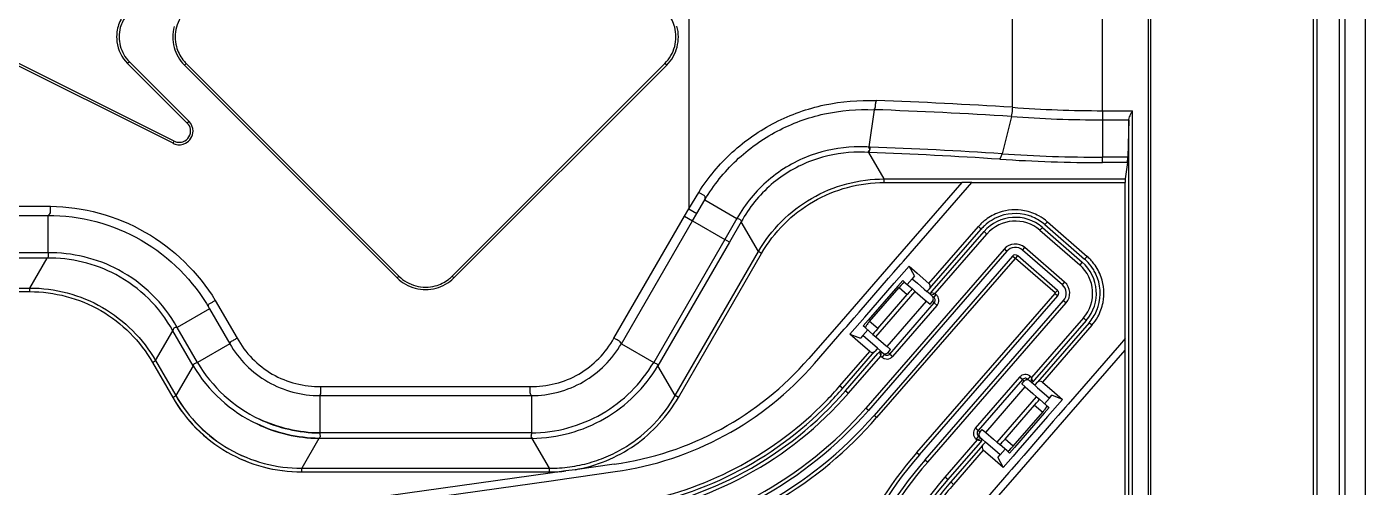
# Model space of a CAD drawing. Header units: millimetres. Extents: x -1070 to 42146, y 1440 to 12921.
# Drawn here: x 7066.3 to 7244.2, y 2957.9 to 3019.2 of the extents above; entities that cross this region are included whole.
import ezdxf

# ---------------------------------------------------------------- set-up
doc = ezdxf.new("R2010")
doc.units = ezdxf.units.MM
doc.layers.add('02___PRT_ALL_AXES', color=7, linetype='Continuous')

msp = doc.modelspace()

# ---------------------------------------------------------------- linework, layer by layer
at = {"color": 7, "linetype": 'Continuous', "lineweight": -3}
for p, q in [((7237.302, 2894.641), (7237.302, 3641.011)), ((7237.797, 2894.668), (7237.797, 3640.984)), ((7240.76, 2894.668), (7240.76, 3640.984)), ((7241.467, 3640.946), (7241.467, 2894.706)), ((7244.175, 3640.721), (7244.175, 2894.931)), ((7215.307, 3140.326), (7215.307, 2895.326)), ((7215.648, 3139.326), (7215.648, 2896.326)), ((7154.275, 3040.681), (7154.275, 2994.971)), ((7197.271, 3008.456), (7197.271, 3027.196)), ((7209.275, 3008.01), (7209.275, 3027.642)), ((7085.728, 3003.669), (7060.679, 3016.194)), ((7085.873, 3003.96), (7060.824, 3016.484)), ((7079.906, 3014.52), (7079.677, 3014.29)), ((7079.677, 3014.29), (7087.605, 3006.362)), ((7079.906, 3014.52), (7087.835, 3006.592)), ((7087.225, 3014.061), (7087.455, 3014.29)), ((7115.509, 2985.776), (7087.225, 3014.061)), ((7115.739, 2986.006), (7087.455, 3014.29)), ((7151.094, 3014.29), (7122.81, 2986.006)), ((7151.324, 3014.061), (7123.04, 2985.776)), ((7151.324, 3014.061), (7151.094, 3014.29)), ((7087.835, 3006.592), (7087.605, 3006.362)), ((7178.896, 3008.142), (7178.188, 3003.181)), ((7197.137, 3007.232), (7195.903, 3002.268)), ((7209.275, 3008.01), (7213.239, 3008.01)), ((7209.275, 3008.01), (7209.275, 3006.792)), ((7209.275, 3006.792), (7212.742, 3006.792)), ((7209.275, 3006.792), (7209.275, 3001.827)), ((7212.742, 3006.792), (7212.609, 3001.827)), ((7212.74, 2896.326), (7212.74, 3006.702)), ((7213.239, 2896.326), (7213.239, 3008.01)), ((7085.728, 3003.669), (7085.873, 3003.96)), ((7178.166, 3003.183), (7178.325, 3002.798)), ((7178.391, 3003.172), (7178.188, 3003.181)), ((7180.252, 2998.932), (7178.216, 3002.459)), ((7209.275, 3001.113), (7209.275, 3001.827)), ((7212.609, 3001.827), (7209.275, 3001.827)), ((7212.572, 3001.113), (7209.275, 3001.113)), ((7212.572, 3001.113), (7212.287, 2998.932)), ((7180.252, 2998.932), (7190.554, 2998.932)), ((7180.252, 2998.449), (7180.252, 2998.932)), ((7180.252, 2998.449), (7190.554, 2998.449)), ((7190.554, 2998.449), (7181.705, 2988.27)), ((7182.794, 2987.998), (7191.309, 2997.793)), ((7190.554, 2998.932), (7191.879, 2998.932)), ((7191.879, 2998.449), (7190.554, 2998.449)), ((7191.309, 2997.793), (7191.879, 2998.449)), ((7191.879, 2998.932), (7212.287, 2998.932)), ((7191.879, 2998.449), (7212.275, 2998.449)), ((7212.275, 2977.708), (7212.275, 2998.449)), ((7154.275, 2994.971), (7155.584, 2997.148)), ((7155.323, 2994.348), (7156.412, 2996.175)), ((7156.411, 2996.176), (7160.665, 2993.692)), ((7052.04, 2995.305), (7069.411, 2995.305)), ((7153.691, 2993.991), (7154.275, 2994.971)), ((7154.275, 2994.971), (7155.323, 2994.348)), ((7154.741, 2993.374), (7155.323, 2994.348)), ((7051.55, 2994.087), (7069.065, 2994.088)), ((7069.065, 2994.088), (7069.065, 2989.122)), ((7144.321, 2977.762), (7153.691, 2993.991)), ((7145.303, 2977.026), (7154.741, 2993.374)), ((7153.691, 2993.991), (7154.739, 2993.371)), ((7154.741, 2993.374), (7159.041, 2990.892)), ((7160.666, 2993.691), (7159.041, 2990.892)), ((7161.227, 2993.248), (7159.66, 2990.535)), ((7163.522, 2989.273), (7161.227, 2993.248)), ((7186.19, 2985.046), (7192.751, 2992.593)), ((7192.751, 2992.593), (7193.128, 2992.265)), ((7201.265, 2992.48), (7200.937, 2992.102)), ((7201.265, 2992.48), (7206.548, 2987.887)), ((7201.921, 2993.234), (7201.593, 2992.857)), ((7201.593, 2992.857), (7206.876, 2988.265)), ((7201.921, 2993.234), (7207.204, 2988.642)), ((7159.041, 2990.892), (7149.601, 2974.544)), ((7159.66, 2990.535), (7159.041, 2990.892)), ((7186.568, 2984.718), (7193.128, 2992.265)), ((7186.617, 2984.013), (7193.505, 2991.937)), ((7186.994, 2983.685), (7193.883, 2991.609)), ((7193.505, 2991.937), (7193.883, 2991.609)), ((7200.937, 2992.102), (7206.22, 2987.51)), ((7069.065, 2989.122), (7048.248, 2989.122)), ((7159.66, 2990.535), (7150.17, 2974.098)), ((7152.465, 2970.123), (7163.522, 2989.273)), ((7152.884, 2969.881), (7163.94, 2989.031)), ((7163.94, 2989.031), (7163.522, 2989.273)), ((7196.178, 2989.613), (7177.783, 2968.452)), ((7196.524, 2989.313), (7178.129, 2968.151)), ((7196.524, 2989.313), (7196.178, 2989.613)), ((7198.64, 2989.461), (7198.941, 2989.807)), ((7203.923, 2984.868), (7198.64, 2989.461)), ((7204.224, 2985.214), (7198.941, 2989.807)), ((7068.964, 2988.408), (7048.189, 2988.408)), ((7066.669, 2984.432), (7068.964, 2988.408)), ((7181.705, 2988.27), (7174.501, 2979.982)), ((7197.279, 2988.657), (7178.884, 2967.495)), ((7197.625, 2988.356), (7179.229, 2967.195)), ((7181.482, 2986.489), (7182.46, 2987.614)), ((7182.46, 2987.614), (7182.794, 2987.998)), ((7182.893, 2986.588), (7183.549, 2987.342)), ((7184.271, 2986.039), (7183.549, 2987.342)), ((7183.549, 2987.342), (7184.605, 2986.424)), ((7197.625, 2988.356), (7197.279, 2988.657)), ((7197.684, 2988.36), (7197.984, 2988.706)), ((7202.967, 2983.768), (7197.684, 2988.36)), ((7203.267, 2984.114), (7197.984, 2988.706)), ((7206.548, 2987.887), (7206.22, 2987.51)), ((7207.204, 2988.642), (7206.876, 2988.265)), ((7115.509, 2985.776), (7115.739, 2986.006)), ((7123.04, 2985.776), (7122.81, 2986.006)), ((7176.889, 2981.206), (7180.826, 2985.734)), ((7180.826, 2985.734), (7181.482, 2986.489)), ((7181.58, 2985.078), (7182.237, 2985.833)), ((7182.706, 2985.424), (7182.05, 2984.67)), ((7182.237, 2985.833), (7182.893, 2986.588)), ((7182.707, 2985.424), (7182.905, 2985.252)), ((7182.905, 2985.252), (7182.984, 2985.183)), ((7183.949, 2985.669), (7183.293, 2984.914)), ((7184.271, 2986.039), (7183.949, 2985.669)), ((7183.949, 2985.669), (7184.646, 2985.063)), ((7184.605, 2986.424), (7186.19, 2985.046)), ((7050.325, 2983.949), (7066.669, 2983.949)), ((7050.499, 2984.432), (7066.669, 2984.432)), ((7066.669, 2983.949), (7066.669, 2984.432)), ((7177.644, 2980.55), (7181.58, 2985.078)), ((7182.05, 2984.67), (7178.114, 2980.141)), ((7178.293, 2979.986), (7182.229, 2984.514)), ((7179.119, 2977.942), (7184.368, 2983.98)), ((7179.371, 2979.048), (7183.308, 2983.577)), ((7182.229, 2984.514), (7183.308, 2983.577)), ((7182.984, 2985.183), (7183.035, 2985.139)), ((7183.035, 2985.139), (7183.99, 2984.308)), ((7183.99, 2984.308), (7184.368, 2983.98)), ((7184.368, 2983.98), (7185.698, 2982.824)), ((7184.575, 2962.547), (7202.971, 2983.709)), ((7184.646, 2985.063), (7185.534, 2984.291)), ((7185.534, 2984.291), (7185.911, 2983.963)), ((7186.043, 2984.114), (7185.911, 2983.963)), ((7186.289, 2983.635), (7185.911, 2983.963)), ((7186.239, 2984.341), (7186.043, 2984.114)), ((7186.239, 2984.341), (7186.568, 2984.718)), ((7186.44, 2983.504), (7186.289, 2983.635)), ((7186.42, 2983.786), (7186.617, 2984.013)), ((7186.445, 2983.782), (7186.42, 2983.786)), ((7186.44, 2983.504), (7186.834, 2983.633)), ((7186.603, 2983.362), (7186.44, 2983.504)), ((7186.994, 2983.685), (7186.445, 2983.782)), ((7186.834, 2983.633), (7186.994, 2983.685)), ((7186.835, 2983.161), (7187.106, 2983.472)), ((7187.163, 2983.538), (7186.994, 2983.685)), ((7187.106, 2983.472), (7187.163, 2983.538)), ((7202.967, 2983.768), (7203.267, 2984.114)), ((7202.971, 2983.709), (7203.317, 2983.408)), ((7203.923, 2984.868), (7204.224, 2985.214)), ((7091.328, 2982.785), (7094.228, 2977.762)), ((7091.328, 2982.785), (7094.228, 2977.762)), ((7180.623, 2976.636), (7185.871, 2982.673)), ((7180.988, 2975.655), (7186.893, 2982.448)), ((7181.363, 2975.33), (7187.267, 2982.122)), ((7184.921, 2962.247), (7203.317, 2983.408)), ((7185.676, 2961.591), (7204.071, 2982.752)), ((7185.698, 2982.824), (7185.861, 2982.682)), ((7185.861, 2982.682), (7185.871, 2982.673)), ((7185.871, 2982.673), (7186.327, 2982.277)), ((7186.022, 2961.29), (7204.417, 2982.452)), ((7186.327, 2982.277), (7186.655, 2982.654)), ((7186.666, 2983.307), (7186.603, 2983.362)), ((7186.893, 2982.448), (7186.655, 2982.654)), ((7186.835, 2983.161), (7186.666, 2983.307)), ((7186.893, 2982.448), (7187.267, 2982.122)), ((7204.071, 2982.752), (7204.417, 2982.452)), ((7090.564, 2981.678), (7086.261, 2979.193)), ((7090.564, 2981.678), (7093.246, 2977.026)), ((7090.564, 2981.678), (7093.246, 2977.026)), ((7174.501, 2979.982), (7170.204, 2975.04)), ((7175.256, 2979.326), (7176.233, 2980.451)), ((7176.233, 2980.451), (7176.889, 2981.206)), ((7176.988, 2979.795), (7177.644, 2980.55)), ((7178.114, 2980.141), (7177.458, 2979.387)), ((7179.371, 2979.048), (7178.293, 2979.986)), ((7206.713, 2980.456), (7199.824, 2972.532)), ((7207.09, 2980.128), (7200.202, 2972.204)), ((7207.09, 2980.128), (7206.713, 2980.456)), ((7083.399, 2974.773), (7085.694, 2978.749)), ((7088.379, 2974.098), (7085.694, 2978.749)), ((7088.948, 2974.544), (7086.261, 2979.193)), ((7170.959, 2974.384), (7174.921, 2978.942)), ((7174.921, 2978.942), (7175.256, 2979.326)), ((7175.676, 2978.286), (7176.332, 2979.04)), ((7175.676, 2978.286), (7177.067, 2977.752)), ((7176.733, 2977.367), (7175.676, 2978.286)), ((7176.332, 2979.04), (7176.988, 2979.795)), ((7178.045, 2978.877), (7177.389, 2978.122)), ((7177.46, 2979.385), (7177.458, 2979.387)), ((7177.657, 2979.214), (7177.46, 2979.385)), ((7177.736, 2979.145), (7177.657, 2979.214)), ((7177.786, 2979.101), (7177.736, 2979.145)), ((7178.742, 2978.271), (7177.786, 2979.101)), ((7178.742, 2978.271), (7179.119, 2977.942)), ((7207.468, 2979.8), (7200.907, 2972.253)), ((7207.845, 2979.472), (7201.284, 2971.925)), ((7207.845, 2979.472), (7207.468, 2979.8)), ((7093.246, 2977.026), (7088.948, 2974.544)), ((7093.246, 2977.026), (7088.948, 2974.544)), ((7145.303, 2977.026), (7149.601, 2974.544)), ((7178.317, 2975.989), (7176.733, 2977.367)), ((7177.389, 2978.122), (7177.067, 2977.752)), ((7178.086, 2977.516), (7177.389, 2978.122)), ((7178.974, 2976.744), (7178.086, 2977.516)), ((7179.351, 2976.416), (7178.974, 2976.744)), ((7179.119, 2977.942), (7180.488, 2976.753)), ((7179.351, 2976.416), (7179.22, 2976.265)), ((7179.351, 2976.416), (7179.728, 2976.088)), ((7180.488, 2976.753), (7180.594, 2976.66)), ((7180.594, 2976.66), (7180.623, 2976.636)), ((7180.623, 2976.636), (7181.079, 2976.239)), ((7211.52, 2976.84), (7204.681, 2968.973)), ((7212.275, 2977.708), (7211.52, 2976.84)), ((7212.275, 2976.184), (7212.275, 2977.708)), ((7082.981, 2974.531), (7083.399, 2974.773)), ((7083.399, 2974.773), (7086.084, 2970.123)), ((7174.355, 2971.432), (7178.317, 2975.989)), ((7174.733, 2971.104), (7178.695, 2975.661)), ((7175.11, 2970.776), (7179.4, 2975.711)), ((7175.487, 2970.448), (7179.778, 2975.383)), ((7178.695, 2975.661), (7179.023, 2976.039)), ((7179.22, 2976.265), (7179.023, 2976.039)), ((7179.4, 2975.711), (7179.597, 2975.937)), ((7179.597, 2975.937), (7179.778, 2975.383)), ((7179.728, 2976.088), (7179.879, 2975.957)), ((7179.778, 2975.383), (7179.875, 2975.931)), ((7179.778, 2975.383), (7179.946, 2975.236)), ((7179.875, 2975.931), (7179.879, 2975.957)), ((7179.879, 2975.957), (7180.043, 2975.815)), ((7180.058, 2975.365), (7179.946, 2975.236)), ((7180.043, 2975.815), (7180.106, 2975.76)), ((7180.274, 2975.613), (7180.058, 2975.365)), ((7180.106, 2975.76), (7180.274, 2975.613)), ((7180.751, 2975.862), (7181.079, 2976.239)), ((7180.751, 2975.862), (7180.811, 2975.809)), ((7180.811, 2975.809), (7180.988, 2975.655)), ((7180.988, 2975.655), (7181.363, 2975.33)), ((7205.101, 2967.932), (7212.275, 2976.184)), ((7212.275, 2896.326), (7212.275, 2976.184)), ((7082.981, 2974.531), (7085.665, 2969.881)), ((7088.379, 2974.098), (7086.084, 2970.123)), ((7152.465, 2970.123), (7150.17, 2974.098)), ((7105.361, 2971.336), (7133.188, 2971.336)), ((7174.355, 2971.432), (7174.733, 2971.104)), ((7198.239, 2972.585), (7192.335, 2965.792)), ((7198.614, 2972.259), (7192.709, 2965.467)), ((7193.731, 2965.241), (7198.979, 2971.279)), ((7198.614, 2972.259), (7198.239, 2972.585)), ((7198.523, 2971.675), (7198.851, 2972.053)), ((7198.523, 2971.675), (7198.979, 2971.279)), ((7198.791, 2972.105), (7198.614, 2972.259)), ((7198.851, 2972.053), (7198.791, 2972.105)), ((7198.979, 2971.279), (7200.005, 2970.387)), ((7199.328, 2972.301), (7199.543, 2972.549)), ((7199.496, 2972.154), (7199.328, 2972.301)), ((7199.559, 2972.099), (7199.496, 2972.154)), ((7199.543, 2972.549), (7199.656, 2972.678)), ((7199.723, 2971.957), (7199.559, 2972.099)), ((7199.824, 2972.532), (7199.656, 2972.678)), ((7199.727, 2971.983), (7199.723, 2971.957)), ((7199.874, 2971.826), (7199.723, 2971.957)), ((7199.824, 2972.532), (7199.727, 2971.983)), ((7200.005, 2971.977), (7199.824, 2972.532)), ((7200.251, 2971.498), (7199.874, 2971.826)), ((7200.202, 2972.204), (7200.005, 2971.977)), ((7200.251, 2971.498), (7200.382, 2971.649)), ((7200.251, 2971.498), (7200.628, 2971.17)), ((7200.382, 2971.649), (7200.579, 2971.875)), ((7200.907, 2972.253), (7200.579, 2971.875)), ((7200.628, 2971.17), (7201.516, 2970.398)), ((7201.284, 2971.925), (7202.869, 2970.547)), ((7085.665, 2969.881), (7086.084, 2970.123)), ((7105.211, 2970.118), (7133.338, 2970.118)), ((7105.211, 2970.118), (7105.211, 2965.155)), ((7105.211, 2970.118), (7105.211, 2965.155)), ((7133.338, 2970.118), (7133.338, 2965.155)), ((7152.884, 2969.881), (7152.465, 2970.123)), ((7175.11, 2970.776), (7175.487, 2970.448)), ((7195.234, 2963.934), (7200.482, 2969.972)), ((7200.005, 2970.387), (7200.477, 2969.976)), ((7200.477, 2969.976), (7200.482, 2969.972)), ((7200.482, 2969.972), (7200.86, 2969.644)), ((7200.86, 2969.644), (7201.816, 2968.813)), ((7201.516, 2970.398), (7202.213, 2969.792)), ((7201.557, 2969.038), (7202.213, 2969.792)), ((7202.213, 2969.792), (7202.535, 2970.163)), ((7203.926, 2969.629), (7202.535, 2970.163)), ((7202.869, 2970.547), (7203.926, 2969.629)), ((7203.926, 2969.629), (7203.27, 2968.874)), ((7178.129, 2968.151), (7177.783, 2968.452)), ((7179.229, 2967.195), (7178.884, 2967.495)), ((7196.294, 2964.338), (7200.23, 2968.866)), ((7197.373, 2963.4), (7201.309, 2967.928)), ((7201.488, 2967.773), (7197.551, 2963.245)), ((7197.897, 2959.645), (7205.101, 2967.932)), ((7200.23, 2968.866), (7201.309, 2967.928)), ((7202.144, 2968.528), (7201.488, 2967.773)), ((7201.816, 2968.813), (7201.866, 2968.769)), ((7201.866, 2968.769), (7201.945, 2968.7)), ((7201.945, 2968.7), (7202.142, 2968.529)), ((7202.614, 2968.119), (7201.958, 2967.364)), ((7202.142, 2968.529), (7202.144, 2968.528)), ((7203.27, 2968.874), (7202.614, 2968.119)), ((7203.368, 2967.463), (7202.712, 2966.708)), ((7204.346, 2968.588), (7203.368, 2967.463)), ((7204.681, 2968.973), (7204.346, 2968.588)), ((7192.709, 2965.467), (7192.335, 2965.792)), ((7201.958, 2967.364), (7198.021, 2962.836)), ((7202.712, 2966.708), (7198.776, 2962.18)), ((7105.109, 2964.439), (7102.814, 2960.463)), ((7105.109, 2964.439), (7102.814, 2960.463)), ((7133.44, 2964.439), (7105.109, 2964.439)), ((7133.338, 2965.155), (7105.211, 2965.155)), ((7135.735, 2960.463), (7133.44, 2964.439)), ((7192.608, 2964.23), (7188.318, 2959.295)), ((7192.985, 2963.902), (7188.695, 2958.967)), ((7192.496, 2964.442), (7192.439, 2964.376)), ((7192.439, 2964.376), (7192.608, 2964.23)), ((7192.767, 2964.754), (7192.496, 2964.442)), ((7192.767, 2964.282), (7192.608, 2964.23)), ((7192.608, 2964.23), (7193.156, 2964.133)), ((7192.709, 2965.467), (7192.946, 2965.26)), ((7192.767, 2964.754), (7192.936, 2964.607)), ((7193.162, 2964.41), (7192.767, 2964.282)), ((7192.936, 2964.607), (7192.999, 2964.552)), ((7192.946, 2965.26), (7193.274, 2965.638)), ((7193.182, 2964.128), (7192.985, 2963.902)), ((7192.999, 2964.552), (7193.162, 2964.41)), ((7193.156, 2964.133), (7193.182, 2964.128)), ((7193.162, 2964.41), (7193.313, 2964.279)), ((7193.274, 2965.638), (7193.731, 2965.241)), ((7193.313, 2964.279), (7193.69, 2963.951)), ((7193.559, 2963.8), (7193.69, 2963.951)), ((7194.068, 2963.623), (7193.69, 2963.951)), ((7193.731, 2965.241), (7194.757, 2964.349)), ((7194.757, 2964.349), (7195.217, 2963.949)), ((7195.217, 2963.949), (7195.234, 2963.934)), ((7195.234, 2963.934), (7195.612, 2963.606)), ((7197.373, 2963.4), (7196.294, 2964.338)), ((7184.575, 2962.547), (7184.921, 2962.247)), ((7193.034, 2963.196), (7189.072, 2958.639)), ((7193.412, 2962.868), (7189.45, 2958.31)), ((7193.362, 2963.574), (7193.034, 2963.196)), ((7193.362, 2963.574), (7193.559, 2963.8)), ((7194.997, 2961.491), (7193.412, 2962.868)), ((7194.956, 2962.851), (7194.068, 2963.623)), ((7195.653, 2962.245), (7194.956, 2962.851)), ((7195.331, 2961.875), (7195.653, 2962.245)), ((7196.567, 2962.775), (7195.612, 2963.606)), ((7195.653, 2962.245), (7196.309, 2963)), ((7196.617, 2962.732), (7196.567, 2962.775)), ((7196.697, 2962.663), (7196.617, 2962.732)), ((7196.895, 2962.49), (7196.697, 2962.663)), ((7197.551, 2963.245), (7196.895, 2962.49)), ((7198.021, 2962.836), (7197.365, 2962.082)), ((7198.776, 2962.18), (7198.12, 2961.425)), ((7102.814, 2960.463), (7135.735, 2960.463)), ((7102.814, 2959.981), (7102.814, 2960.463)), ((7102.814, 2959.981), (7102.814, 2960.463)), ((7135.735, 2959.981), (7135.735, 2960.463)), ((7144.352, 2961.003), (7139.14, 2960.271)), ((7185.676, 2961.591), (7186.022, 2961.29)), ((7196.053, 2960.572), (7194.997, 2961.491)), ((7195.331, 2961.875), (7196.053, 2960.572)), ((7196.709, 2961.327), (7196.053, 2960.572)), ((7197.365, 2962.082), (7196.709, 2961.327)), ((7198.12, 2961.425), (7197.142, 2960.301)), ((7135.828, 2959.805), (7102.345, 2955.1)), ((7102.484, 2954.109), (7135.967, 2958.815)), ((7102.814, 2959.981), (7135.735, 2959.981)), ((7137.935, 2960.101), (7135.828, 2959.805)), ((7135.967, 2958.815), (7138.074, 2959.111)), ((7139.14, 2960.271), (7137.935, 2960.101)), ((7138.074, 2959.111), (7139.279, 2959.28)), ((7139.279, 2959.28), (7144.491, 2960.013)), ((7188.695, 2958.967), (7188.318, 2959.295)), ((7189.45, 2958.31), (7189.072, 2958.639)), ((7196.808, 2959.916), (7192.846, 2955.358)), ((7193.6, 2954.702), (7197.897, 2959.645)), ((7197.142, 2960.301), (7196.808, 2959.916))]:
    msp.add_line(p, q, dxfattribs=at)
for centre, radius, start, end in [((7090.99, 3017.826), 5, 135, 165.0001), ((7147.559, 3017.826), 5, 15.00011, 37.50004), ((7083.212, 3017.826), 5, 149.9999, 172.49982), ((7083.212, 3017.826), 4.675, 164.64156, 194.92287), ((7083.212, 3017.826), 4.675, 142.55076, 164.64156), ((7090.99, 3017.826), 5.325, 165.05696, 195.27753), ((7090.99, 3017.826), 5, 165.0001, 195.00011), ((7147.559, 3017.826), 5, 345.0001, 15.00011), ((7147.559, 3017.826), 5.325, 345.05696, 15.27753), ((7083.212, 3017.826), 5, 172.49982, 187.49982), ((7083.212, 3017.826), 5, 187.49982, 225), ((7083.212, 3017.826), 4.675, 194.92287, 225), ((7090.99, 3017.826), 5.325, 195.27753, 210.02462), ((7090.99, 3017.826), 5, 195.00011, 217.50004), ((7147.559, 3017.826), 5, 315, 345.0001), ((7147.559, 3017.826), 5.325, 315, 345.05696), ((7090.99, 3017.826), 5.325, 210.02462, 225), ((7090.99, 3017.826), 5, 217.50004, 225), ((7156.961, 2377.799), 631.944, 86.342776, 87.983815), ((7209.186, 3167.058), 159.049, 265.70351, 270.03175), ((7086.544, 3005.301), 1.825, 359.87616, 45), ((7156.397, 2373.542), 634.998, 86.321547, 87.969502), ((7209.18, 3171.772), 164.98, 265.8138, 270.03283), ((7086.544, 3005.301), 1.5, 288.31495, 9.09723), ((7086.544, 3005.301), 1.825, 296.96267, 359.87616), ((7086.544, 3005.301), 1.5, 9.09723, 45), ((7086.544, 3005.301), 1.825, 243.43495, 252.5896), ((7086.544, 3005.301), 1.5, 243.43495, 261.38703), ((7086.544, 3005.301), 1.825, 252.5896, 296.96267), ((7086.544, 3005.301), 1.5, 261.38703, 288.31495), ((7155.475, 2388.985), 614.614, 86.228472, 87.863184), ((7177.515, 2986.857), 15.618, 87.42661, 87.93019), ((7155.487, 2395.999), 606.886, 86.210222, 87.853709), ((7209.243, 3210.38), 209.267, 266.26195, 270.00861), ((7209.249, 3203.734), 201.907, 266.2101, 270.00729), ((7197.656, 2988.329), 6.5, 109.2195, 127.14648), ((7197.656, 2988.329), 6, 72.99952, 114.99906), ((7197.656, 2988.329), 6.5, 79.12773, 109.2195), ((7197.656, 2988.329), 6.5, 61.09694, 79.12773), ((7197.656, 2988.329), 6.5, 133.029, 139), ((7197.656, 2988.329), 6, 132.99977, 139), ((7197.656, 2988.329), 6.5, 127.14648, 133.029), ((7197.656, 2988.329), 5.5, 49, 139), ((7197.656, 2988.329), 6, 120.99932, 132.99977), ((7197.656, 2988.329), 5, 49, 139), ((7197.656, 2988.329), 6, 114.99906, 120.99932), ((7197.656, 2988.329), 6, 66.99963, 72.99952), ((7197.656, 2988.329), 6, 49, 66.99963), ((7197.656, 2988.329), 6.5, 49, 61.09694), ((7197.656, 2988.329), 1.958, 49, 139), ((7197.656, 2988.329), 1.5, 49, 139), ((7197.656, 2988.329), 0.5, 49, 139), ((7197.656, 2988.329), 0.0417, 49, 139), ((7202.939, 2983.736), 5, 319, 49), ((7202.939, 2983.736), 5.5, 319, 49), ((7202.939, 2983.736), 6, 42.99977, 49), ((7202.939, 2983.736), 6.5, 43.029, 49), ((7202.939, 2983.736), 6, 30.99932, 42.99977), ((7202.939, 2983.736), 6.5, 37.14648, 43.029), ((7202.939, 2983.736), 6.5, 19.2195, 37.14648), ((7119.275, 2989.542), 5.325, 225, 255.05696), ((7119.275, 2989.542), 5, 225, 255.0001), ((7119.275, 2989.542), 5, 285.00011, 307.50004), ((7119.275, 2989.542), 5.325, 300.02462, 315), ((7119.275, 2989.542), 5, 307.50004, 315), ((7202.939, 2983.736), 6, 24.99906, 30.99932), ((7202.939, 2983.736), 6, 342.99952, 24.99906), ((7202.939, 2983.736), 6.5, 349.12773, 19.2195), ((7119.275, 2989.542), 5.325, 255.05696, 285.27753), ((7119.275, 2989.542), 5, 255.0001, 285.00011), ((7119.275, 2989.542), 5.325, 285.27753, 300.02462), ((7186.571, 2983.655), 0.2, 139, 189.00044), ((7186.571, 2983.655), 0.2, 189.00044, 229), ((7202.939, 2983.736), 0.0417, 319, 49), ((7202.939, 2983.736), 0.5, 319, 49), ((7202.939, 2983.736), 1.5, 319, 49), ((7202.939, 2983.736), 1.958, 319, 49), ((7202.939, 2983.736), 6, 336.99963, 342.99952), ((7202.939, 2983.736), 6.5, 331.09694, 349.12773), ((7202.939, 2983.736), 6, 319, 336.99963), ((7202.939, 2983.736), 6.5, 319, 331.09694), ((7138.507, 3002.594), 42, 278, 319), ((7179.748, 2975.806), 0.2, 49, 139), ((7105.353, 2984.178), 19.74, 210.70048, 244.57596), ((7105.353, 2984.178), 19.74, 210.70048, 244.57596), ((7105.39, 2984.24), 19.088, 210.52968, 244.57663), ((7105.39, 2984.24), 19.088, 210.52968, 244.57663), ((7133.151, 2984.249), 19.1, 300.00995, 329.46167), ((7133.19, 2984.183), 19.747, 300.00559, 329.2948), ((7138.507, 3002.594), 43, 278, 319), ((7138.507, 3002.594), 47.5, 315.58001, 319), ((7138.507, 3002.594), 48, 315.58333, 319), ((7199.854, 2972.108), 0.2, 229, 319), ((7138.507, 3002.594), 48.5, 278, 319), ((7138.507, 3002.594), 49, 278, 319), ((7138.507, 3002.594), 47.5, 281.41991, 315.58001), ((7133.159, 2984.255), 19.101, 270.53905, 299.98077), ((7138.507, 3002.594), 48, 278, 315.58333), ((7138.507, 3002.594), 52.042, 278, 319), ((7138.507, 3002.594), 52.5, 278, 319), ((7138.507, 3002.594), 53.5, 278, 319), ((7105.352, 2984.184), 19.745, 244.58641, 269.29816), ((7105.388, 2984.248), 19.094, 244.59077, 269.46811), ((7133.196, 2984.186), 19.747, 270.70415, 299.98733), ((7138.507, 3002.594), 53.958, 282.01469, 319), ((7193.031, 2964.259), 0.2, 9.00044, 49), ((7193.031, 2964.259), 0.2, 319, 9.00044), ((7135.854, 2979.579), 19.104, 289.89866, 297.94297), ((7135.84, 2979.6), 19.129, 297.94984, 301.96138), ((7225.298, 2927.148), 53.958, 139, 175.98531), ((7225.298, 2927.148), 53.5, 139, 180), ((7135.751, 2980.114), 19.651, 269.9524, 273.91447), ((7135.756, 2980.059), 19.595, 273.91283, 277.87296), ((7135.786, 2979.844), 19.378, 277.87149, 281.86425), ((7135.814, 2979.702), 19.233, 281.87065, 285.88315), ((7135.822, 2979.673), 19.203, 285.88299, 289.89316), ((7225.298, 2927.148), 52.5, 139, 180), ((7225.298, 2927.148), 52.042, 139, 180), ((7135.728, 2980.202), 20.221, 270.02108, 276.26594), ((7225.298, 2927.148), 49, 139, 180), ((7225.298, 2927.148), 48.5, 139, 180), ((7225.298, 2927.148), 48, 139, 142.41667), ((7225.298, 2927.148), 47.5, 139, 142.41991)]:
    msp.add_arc(centre, radius, start, end, dxfattribs=at)
for centre, major_axis, ratio, start_param, end_param in [((7212.554, 3003.044), (0, 2), 0.0349208, -2.8797933, -2.2252948), ((7212.292, 2998.449), (0, 0.5), 0.0349208, 0.2617994, 1.5707963), ((7182.328, 2984.428), (0.656, 0.755), 0.1316525, 0.1352372, 1.5707963), ((7182.328, 2984.428), (0.656, 0.755), 0.1316525, 0, 0.1352372), ((7183.334, 2983.554), (0.656, 0.755), 0.0349208, 0, 1.5707963), ((7185.862, 2984.669), (0.377, -0.328), 1, 0, 1.5707963), ((7186.275, 2982.985), (-0.38, 0.33), 0.9925462, 3.6626595, 4.5772425), ((7186.275, 2982.985), (-0.38, 0.33), 0.9925462, 3.1415927, 3.6626595), ((7178.392, 2979.9), (0.656, 0.755), 0.1316525, 1.5707963, 2.0916002), ((7178.392, 2979.9), (0.656, 0.755), 0.1316525, -4.1915851, -3.1415927), ((7179.398, 2979.025), (0.656, 0.755), 0.0349208, -4.712389, -3.1415927), ((7178.645, 2976.367), (0.328, 0.377), 1, -3.1415927, -1.5707963), ((7180.371, 2976.192), (0.38, -0.33), 0.9925462, -1.3049386, -0.6532567), ((7180.371, 2976.192), (0.38, -0.33), 0.9925462, -0.6532567, -0.5210669), ((7180.371, 2976.192), (0.38, -0.33), 0.9925462, -0.5210669, -0.1339253), ((7180.371, 2976.192), (0.38, -0.33), 0.9925462, -0.1339253, 0), ((7199.231, 2971.722), (-0.38, 0.33), 0.9925462, -0.1339253, 0), ((7199.231, 2971.722), (-0.38, 0.33), 0.9925462, -0.5210669, -0.1339253), ((7199.231, 2971.722), (-0.38, 0.33), 0.9925462, -0.6532567, -0.5210669), ((7199.231, 2971.722), (-0.38, 0.33), 0.9925462, -1.3049386, -0.6532567), ((7200.956, 2971.547), (0.328, 0.377), 1, 0, 1.5707963), ((7200.204, 2968.889), (0.656, 0.755), 0.0349208, -1.5707963, 0), ((7201.21, 2968.015), (0.656, 0.755), 0.1316525, -1.5707963, -1.0499925), ((7201.21, 2968.015), (0.656, 0.755), 0.1316525, -1.0499925, 0), ((7193.327, 2964.93), (0.38, -0.33), 0.9925462, 3.6626595, 4.5772425), ((7193.327, 2964.93), (0.38, -0.33), 0.9925462, 3.1415927, 3.6626595), ((7196.268, 2964.361), (0.656, 0.755), 0.0349208, -3.1415927, -1.5707963), ((7193.74, 2963.246), (0.328, 0.377), 1, -4.712389, -3.1415927), ((7197.273, 2963.486), (0.656, 0.755), 0.1316525, -3.1415927, -3.0063554), ((7197.273, 2963.486), (0.656, 0.755), 0.1316525, -3.0063554, -1.5707963)]:
    msp.add_ellipse(centre, major_axis=major_axis, ratio=ratio, start_param=start_param, end_param=end_param, dxfattribs=at)
for points, knots in [([(7155.584, 2997.148), (7156.821, 2999.11), (7159.83, 3002.726), (7165.618, 3006.722), (7172.23, 3009.069), (7176.89, 3009.435), (7179.194, 3009.352)], [0, 0, 0, 0, 0.2506121, 0.5010431, 0.7509892, 1, 1, 1, 1]), ([(7178.899, 3008.138), (7178.962, 3008.216), (7179.111, 3008.439), (7179.068, 3008.879), (7179.141, 3009.194), (7179.194, 3009.352)], [0, 0, 0, 0, 0.238013, 0.606505, 1, 1, 1, 1]), ([(7197.271, 3008.456), (7197.267, 3008.347), (7197.245, 3007.937), (7197.195, 3007.527), (7197.134, 3007.232)], [0, 0, 0, 0, 0.266238, 1, 1, 1, 1]), ([(7156.411, 2996.176), (7157.555, 2998.088), (7160.372, 3001.624), (7165.873, 3005.552), (7172.207, 3007.866), (7176.685, 3008.222), (7178.897, 3008.138)], [0, 0, 0, 0, 0.2506601, 0.5011252, 0.7510662, 1, 1, 1, 1]), ([(7212.74, 3006.689), (7212.746, 3006.911), (7212.918, 3007.367), (7213.127, 3007.786), (7213.239, 3008.01)], [0, 0, 0, 0, 0.4699261, 1, 1, 1, 1]), ([(7178.189, 3003.18), (7177.547, 3003.217), (7174.965, 3003.241), (7172.375, 3002.748), (7170.552, 3002.091)], [0, 0, 0, 0, 0.2490603, 1, 1, 1, 1]), ([(7178.325, 3002.798), (7178.331, 3002.826), (7178.357, 3002.95), (7178.377, 3003.075), (7178.391, 3003.172)], [0, 0, 0, 0, 0.2254709, 1, 1, 1, 1]), ([(7170.552, 3002.091), (7168.488, 3001.348), (7164.593, 2999.087), (7161.751, 2995.604), (7160.665, 2993.692)], [0, 0, 0, 0, 0.4993725, 1, 1, 1, 1]), ([(7170.697, 3001.398), (7168.712, 3000.674), (7164.972, 2998.471), (7162.264, 2995.094), (7161.228, 2993.246)], [0, 0, 0, 0, 0.4993574, 1, 1, 1, 1]), ([(7178.079, 3002.465), (7177.459, 3002.5), (7174.963, 3002.523), (7172.459, 3002.041), (7170.697, 3001.398)], [0, 0, 0, 0, 0.2486937, 1, 1, 1, 1]), ([(7178.325, 3002.798), (7178.261, 3002.738), (7178.147, 3002.647), (7178.107, 3002.508), (7178.079, 3002.465)], [0, 0, 0, 0, 0.6285786, 1, 1, 1, 1]), ([(7178.216, 3002.459), (7178.226, 3002.478), (7178.276, 3002.587), (7178.304, 3002.703), (7178.325, 3002.798)], [0, 0, 0, 0, 0.1826914, 1, 1, 1, 1]), ([(7195.6, 3001.558), (7195.673, 3001.631), (7195.791, 3001.871), (7195.866, 3002.117), (7195.903, 3002.269)], [0, 0, 0, 0, 0.3992198, 1, 1, 1, 1]), ([(7163.522, 2989.273), (7164.364, 2990.728), (7166.432, 2993.436), (7170.476, 2996.546), (7175.191, 2998.493), (7178.57, 2998.93), (7180.252, 2998.932)], [0, 0, 0, 0, 0.2500223, 0.4999994, 0.749977, 1, 1, 1, 1]), ([(7163.94, 2989.031), (7164.76, 2990.452), (7166.775, 2993.094), (7170.718, 2996.128), (7175.316, 2998.026), (7178.612, 2998.449), (7180.252, 2998.449)], [0, 0, 0, 0, 0.2500204, 0.4999992, 0.7499788, 1, 1, 1, 1]), ([(7156.413, 2996.176), (7156.435, 2996.295), (7156.458, 2996.476), (7156.366, 2996.699), (7156.22, 2996.797), (7156.058, 2996.866), (7155.838, 2996.976), (7155.688, 2997.084), (7155.584, 2997.148)], [0, 0, 0, 0, 0.2552809, 0.3693365, 0.4850402, 0.6124818, 0.7422673, 1, 1, 1, 1]), ([(7069.067, 2994.088), (7069.167, 2994.142), (7069.368, 2994.261), (7069.453, 2994.613), (7069.386, 2994.949), (7069.41, 2995.186), (7069.411, 2995.305)], [0, 0, 0, 0, 0.2494024, 0.4801989, 0.7389892, 1, 1, 1, 1]), ([(7069.411, 2995.305), (7073.755, 2995.23), (7082.561, 2992.882), (7089.058, 2986.489), (7091.328, 2982.785)], [0, 0, 0, 0, 0.500021, 1, 1, 1, 1]), ([(7069.065, 2994.09), (7073.351, 2994.091), (7082.092, 2991.829), (7088.428, 2985.392), (7090.567, 2981.679)], [0, 0, 0, 0, 0.5000305, 1, 1, 1, 1]), ([(7160.659, 2993.681), (7160.743, 2993.672), (7160.896, 2993.642), (7161.092, 2993.556), (7161.217, 2993.415), (7161.231, 2993.3), (7161.228, 2993.246)], [0, 0, 0, 0, 0.3213552, 0.5833806, 0.7951547, 1, 1, 1, 1]), ([(7069.078, 2989.122), (7069.096, 2989.041), (7069.118, 2988.865), (7069.152, 2988.598), (7069.03, 2988.446), (7068.964, 2988.408)], [0, 0, 0, 0, 0.3219815, 0.701925, 1, 1, 1, 1]), ([(7085.693, 2978.746), (7084.818, 2980.309), (7082.628, 2983.213), (7079.693, 2985.37), (7078.111, 2986.212)], [0, 0, 0, 0, 0.4998425, 1, 1, 1, 1]), ([(7086.263, 2979.194), (7085.359, 2980.799), (7083.093, 2983.773), (7080.075, 2985.985), (7078.448, 2986.85)], [0, 0, 0, 0, 0.4999244, 1, 1, 1, 1]), ([(7066.669, 2984.432), (7070.003, 2984.429), (7076.799, 2982.66), (7081.729, 2977.659), (7083.399, 2974.773)], [0, 0, 0, 0, 0.4999995, 1, 1, 1, 1]), ([(7066.669, 2983.949), (7069.92, 2983.949), (7076.55, 2982.229), (7081.355, 2977.347), (7082.981, 2974.531)], [0, 0, 0, 0, 0.5, 1, 1, 1, 1]), ([(7187.267, 2982.122), (7187.353, 2982.221), (7187.486, 2982.455), (7187.534, 2982.853), (7187.427, 2983.24), (7187.262, 2983.452), (7187.163, 2983.538)], [0, 0, 0, 0, 0.2498755, 0.4998137, 0.7498535, 1, 1, 1, 1]), ([(7090.564, 2981.678), (7090.498, 2981.811), (7090.405, 2982.002), (7090.429, 2982.29), (7090.597, 2982.406), (7090.783, 2982.472), (7091.039, 2982.59), (7091.209, 2982.714), (7091.328, 2982.785)], [0, 0, 0, 0, 0.2708844, 0.3803525, 0.4884724, 0.6164566, 0.7467906, 1, 1, 1, 1]), ([(7186.893, 2982.448), (7186.977, 2982.545), (7187.068, 2982.822), (7186.932, 2983.076), (7186.835, 2983.161)], [0, 0, 0, 0, 0.5003688, 1, 1, 1, 1]), ([(7086.255, 2979.203), (7086.1, 2979.202), (7085.785, 2979.171), (7085.679, 2978.863), (7085.694, 2978.749)], [0, 0, 0, 0, 0.5745962, 1, 1, 1, 1]), ([(7093.246, 2977.025), (7094.444, 2974.964), (7097.97, 2971.393), (7102.827, 2970.123), (7105.211, 2970.117)], [0, 0, 0, 0, 0.5000482, 1, 1, 1, 1]), ([(7093.246, 2977.025), (7094.444, 2974.964), (7097.97, 2971.393), (7102.827, 2970.123), (7105.211, 2970.117)], [0, 0, 0, 0, 0.5000482, 1, 1, 1, 1]), ([(7093.247, 2977.024), (7093.287, 2977.113), (7093.42, 2977.337), (7093.81, 2977.521), (7094.083, 2977.681), (7094.228, 2977.762)], [0, 0, 0, 0, 0.2324215, 0.6028165, 1, 1, 1, 1]), ([(7093.247, 2977.024), (7093.287, 2977.113), (7093.42, 2977.337), (7093.81, 2977.521), (7094.083, 2977.681), (7094.228, 2977.762)], [0, 0, 0, 0, 0.2324215, 0.6028165, 1, 1, 1, 1]), ([(7094.228, 2977.762), (7095.307, 2975.817), (7098.574, 2972.434), (7103.137, 2971.295), (7105.361, 2971.336)], [0, 0, 0, 0, 0.5000514, 1, 1, 1, 1]), ([(7094.228, 2977.762), (7095.307, 2975.817), (7098.574, 2972.434), (7103.137, 2971.295), (7105.361, 2971.336)], [0, 0, 0, 0, 0.5000514, 1, 1, 1, 1]), ([(7133.188, 2971.336), (7135.412, 2971.295), (7139.976, 2972.435), (7143.243, 2975.817), (7144.321, 2977.762)], [0, 0, 0, 0, 0.5000452, 1, 1, 1, 1]), ([(7133.338, 2970.117), (7135.722, 2970.123), (7140.579, 2971.393), (7144.105, 2974.965), (7145.303, 2977.025)], [0, 0, 0, 0, 0.5000604, 1, 1, 1, 1]), ([(7145.302, 2977.024), (7145.261, 2977.112), (7145.127, 2977.335), (7144.738, 2977.52), (7144.465, 2977.68), (7144.321, 2977.762)], [0, 0, 0, 0, 0.2322447, 0.6027791, 1, 1, 1, 1]), ([(7179.946, 2975.236), (7180.045, 2975.15), (7180.278, 2975.016), (7180.676, 2974.964), (7181.064, 2975.067), (7181.277, 2975.231), (7181.363, 2975.33)], [0, 0, 0, 0, 0.2499263, 0.4998897, 0.7498983, 1, 1, 1, 1]), ([(7180.274, 2975.613), (7180.372, 2975.529), (7180.642, 2975.43), (7180.903, 2975.558), (7180.988, 2975.655)], [0, 0, 0, 0, 0.4993462, 1, 1, 1, 1]), ([(7088.955, 2974.532), (7088.828, 2974.45), (7088.551, 2974.446), (7088.385, 2974.199), (7088.379, 2974.098)], [0, 0, 0, 0, 0.5992009, 1, 1, 1, 1]), ([(7149.594, 2974.532), (7149.721, 2974.45), (7149.999, 2974.448), (7150.165, 2974.2), (7150.17, 2974.098)], [0, 0, 0, 0, 0.5989425, 1, 1, 1, 1]), ([(7199.656, 2972.678), (7199.557, 2972.764), (7199.324, 2972.898), (7198.926, 2972.951), (7198.538, 2972.848), (7198.325, 2972.683), (7198.239, 2972.585)], [0, 0, 0, 0, 0.2499263, 0.4998897, 0.7498983, 1, 1, 1, 1]), ([(7105.209, 2970.118), (7105.266, 2970.196), (7105.395, 2970.423), (7105.36, 2970.854), (7105.362, 2971.17), (7105.361, 2971.336)], [0, 0, 0, 0, 0.2325788, 0.6028607, 1, 1, 1, 1]), ([(7105.209, 2970.118), (7105.266, 2970.196), (7105.395, 2970.423), (7105.36, 2970.854), (7105.362, 2971.17), (7105.361, 2971.336)], [0, 0, 0, 0, 0.2325788, 0.6028607, 1, 1, 1, 1]), ([(7133.34, 2970.118), (7133.283, 2970.196), (7133.154, 2970.423), (7133.189, 2970.854), (7133.187, 2971.17), (7133.188, 2971.336)], [0, 0, 0, 0, 0.2325296, 0.6028504, 1, 1, 1, 1]), ([(7199.328, 2972.301), (7199.23, 2972.385), (7198.96, 2972.485), (7198.698, 2972.356), (7198.614, 2972.259)], [0, 0, 0, 0, 0.4993462, 1, 1, 1, 1]), ([(7085.665, 2969.881), (7086.527, 2968.388), (7088.646, 2965.61), (7092.791, 2962.421), (7097.625, 2960.426), (7101.09, 2959.981), (7102.814, 2959.981)], [0, 0, 0, 0, 0.2500188, 0.4999979, 0.749978, 1, 1, 1, 1]), ([(7085.665, 2969.881), (7087.374, 2966.921), (7092.426, 2961.789), (7099.396, 2959.981), (7102.814, 2959.981)], [0, 0, 0, 0, 0.4999988, 1, 1, 1, 1]), ([(7086.084, 2970.123), (7086.923, 2968.665), (7088.988, 2965.953), (7093.032, 2962.839), (7097.75, 2960.894), (7101.132, 2960.462), (7102.814, 2960.463)], [0, 0, 0, 0, 0.2500216, 0.4999981, 0.7499754, 1, 1, 1, 1]), ([(7086.084, 2970.123), (7087.749, 2967.233), (7092.675, 2962.221), (7099.479, 2960.461), (7102.814, 2960.463)], [0, 0, 0, 0, 0.4999983, 1, 1, 1, 1]), ([(7139.14, 2960.271), (7141.962, 2960.757), (7147.465, 2963), (7151.451, 2967.401), (7152.884, 2969.881)], [0, 0, 0, 0, 0.4999671, 1, 1, 1, 1]), ([(7145.966, 2963.371), (7147.301, 2964.204), (7149.774, 2966.21), (7151.68, 2968.759), (7152.465, 2970.123)], [0, 0, 0, 0, 0.4999582, 1, 1, 1, 1]), ([(7192.335, 2965.792), (7192.249, 2965.694), (7192.116, 2965.46), (7192.068, 2965.061), (7192.175, 2964.674), (7192.34, 2964.462), (7192.439, 2964.376)], [0, 0, 0, 0, 0.2498755, 0.4998137, 0.7498535, 1, 1, 1, 1]), ([(7105.197, 2965.155), (7105.195, 2965.003), (7105.331, 2964.761), (7105.196, 2964.493), (7105.109, 2964.439)], [0, 0, 0, 0, 0.5978511, 1, 1, 1, 1]), ([(7105.197, 2965.155), (7105.195, 2965.003), (7105.331, 2964.761), (7105.196, 2964.493), (7105.109, 2964.439)], [0, 0, 0, 0, 0.5978511, 1, 1, 1, 1]), ([(7133.352, 2965.155), (7133.354, 2965.003), (7133.218, 2964.761), (7133.354, 2964.494), (7133.44, 2964.439)], [0, 0, 0, 0, 0.5979101, 1, 1, 1, 1]), ([(7192.709, 2965.467), (7192.624, 2965.369), (7192.534, 2965.092), (7192.67, 2964.838), (7192.767, 2964.754)], [0, 0, 0, 0, 0.5003688, 1, 1, 1, 1])]:
    msp.add_open_spline(points, degree=3, knots=knots, dxfattribs=at)
for points in [[(7078.448, 2986.85), (7075.607, 2988.362), (7072.283, 2989.157), (7069.065, 2989.123)], [(7078.111, 2986.212), (7075.343, 2987.685), (7072.098, 2988.449), (7068.963, 2988.406)], [(7105.11, 2964.441), (7102.294, 2964.478), (7099.423, 2965.141), (7096.879, 2966.35)], [(7105.211, 2965.154), (7102.469, 2965.181), (7099.672, 2965.824), (7097.195, 2967.001)]]:
    msp.add_open_spline(points, degree=3, dxfattribs=at)
at = {"layer": '02___PRT_ALL_AXES', "color": 7, "linetype": 'Continuous', "lineweight": -3}
for p, q in [((7182.706, 2985.424), (7182.05, 2984.67)), ((7182.707, 2985.424), (7182.984, 2985.183)), ((7182.05, 2984.67), (7178.114, 2980.141)), ((7178.114, 2980.141), (7177.458, 2979.387)), ((7177.46, 2979.385), (7177.458, 2979.387)), ((7177.736, 2979.145), (7177.46, 2979.385)), ((7201.488, 2967.773), (7197.551, 2963.245)), ((7202.144, 2968.528), (7201.488, 2967.773)), ((7201.866, 2968.769), (7202.142, 2968.529)), ((7202.142, 2968.529), (7202.144, 2968.528)), ((7196.895, 2962.49), (7196.617, 2962.732)), ((7197.551, 2963.245), (7196.895, 2962.49))]:
    msp.add_line(p, q, dxfattribs=at)

doc.saveas('drawing.dxf')
